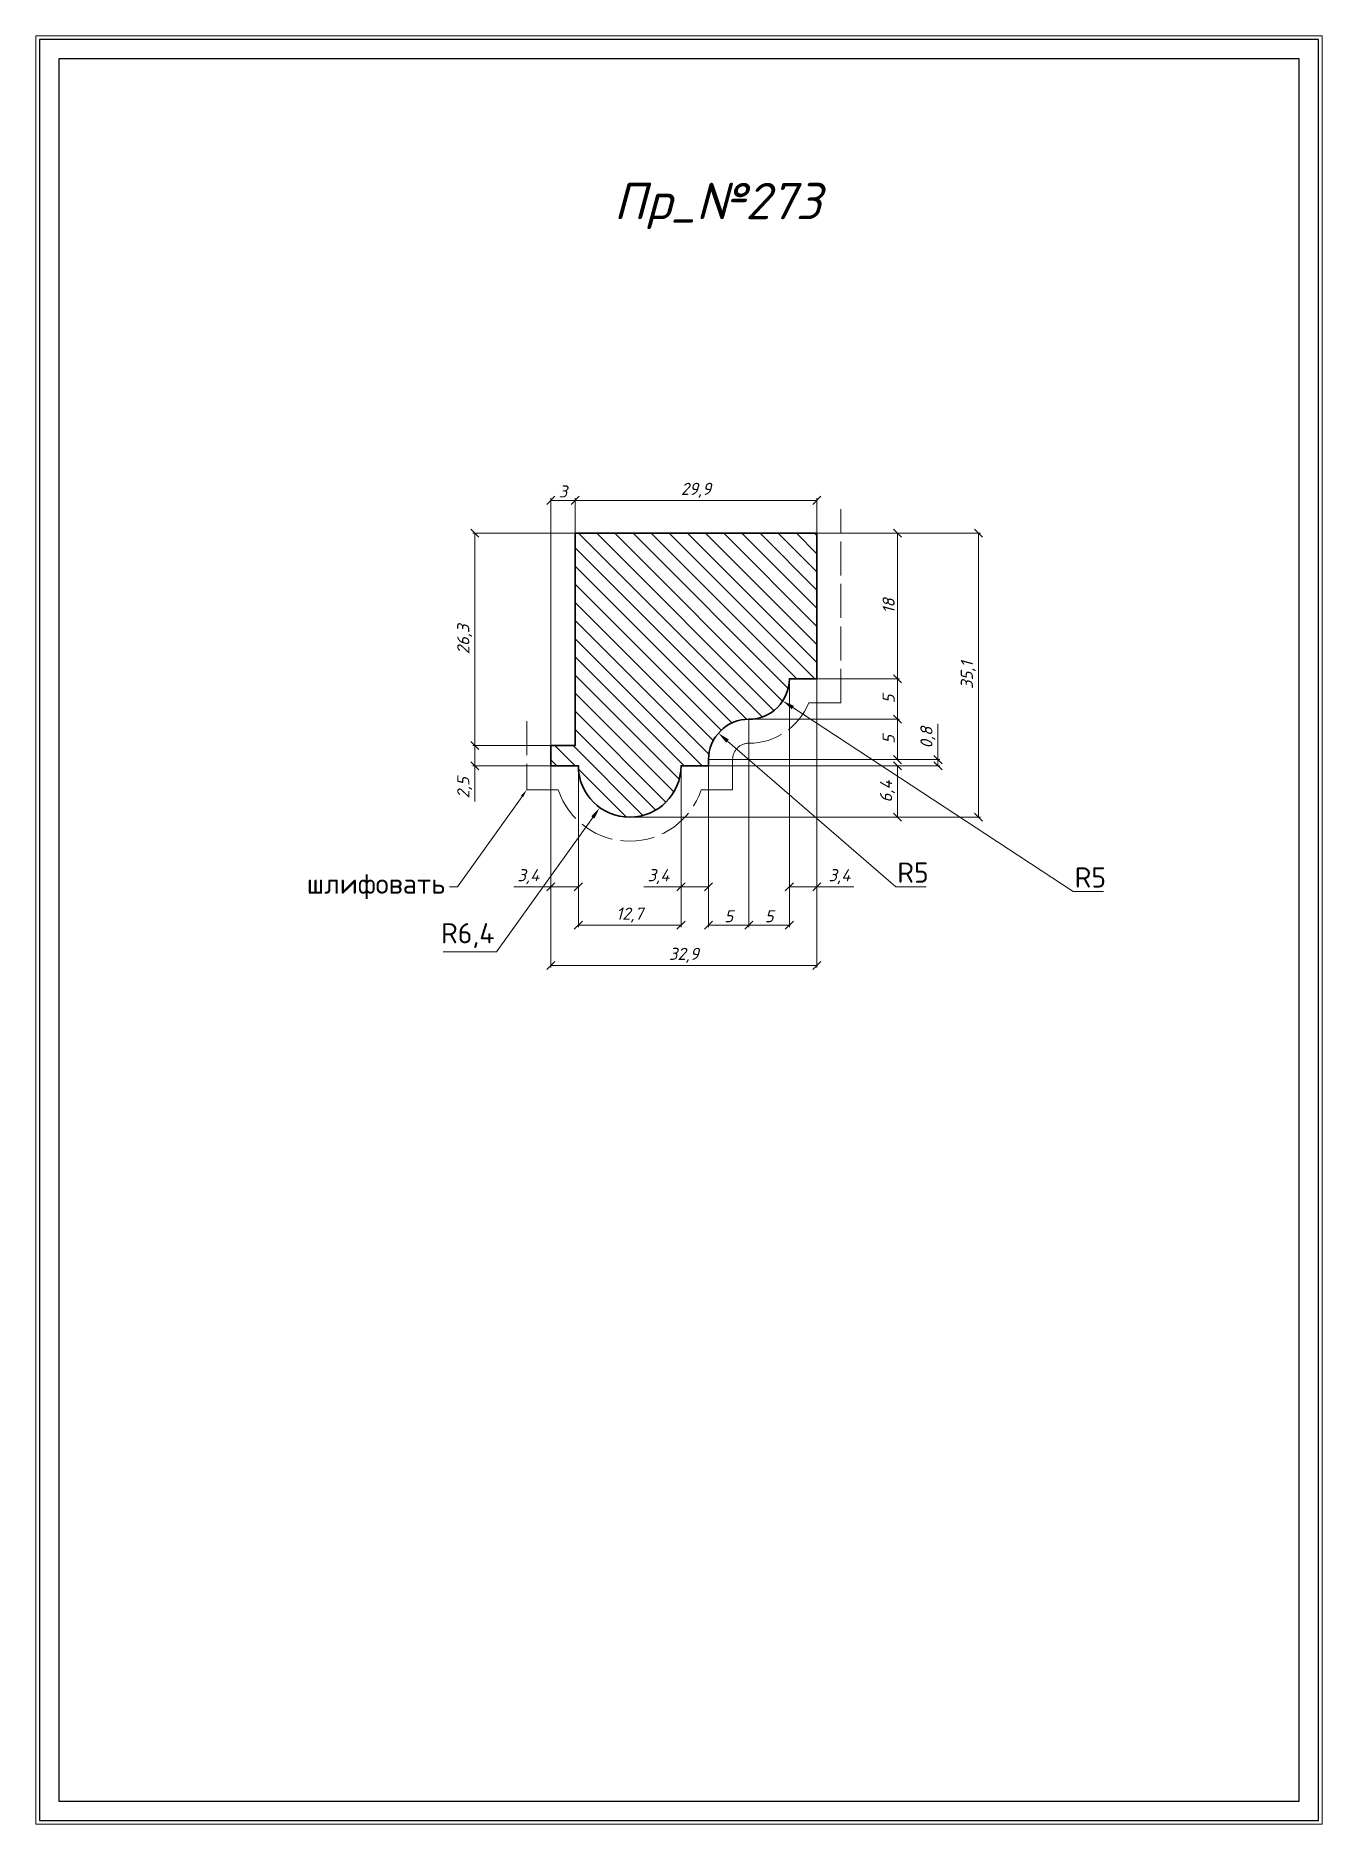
# Model space of a CAD drawing. Header units: millimetres. Extents: x 867 to 1026, y -3182 to -2961.
import ezdxf
from ezdxf import colors
from ezdxf.entities.mleader import LeaderData, LeaderLine
from ezdxf.math import Vec2, Vec3

# ---------------------------------------------------------------- set-up
doc = ezdxf.new("R2010")
doc.units = ezdxf.units.MM
doc.linetypes.add('ACAD_ISO02W100', pattern=[15, 12, -3])
doc.layers.get('0').update_dxf_attribs({"lineweight": 13})
for name, color, linetype, lineweight in [('Пр_№273', 1, 'Continuous', 35), ('служебный слой ЛИНИИ ПУНКТИРНЫЕ', 7, 'ACAD_ISO02W100', 13), ('служебный слой НАДПИСИ', 7, 'Continuous', 13), ('служебный слой РАЗМЕРЫ', 7, 'Continuous', 9), ('служебный слой ШТАМП', 7, 'Continuous', 30), ('служебный слой ШТРИХОВКА', 7, 'Continuous', 5)]:
    doc.layers.add(name, color=color, linetype=linetype, lineweight=lineweight)
doc.styles.add('ЕСКД', font='isocpeur.ttf', dxfattribs={"oblique": 15})
doc.styles.add('ЕСКД профили размеры', font='isocpeur.ttf')
doc.styles.add('ЕСКД профили текст', font='isocpeur.ttf')
doc.dimstyles.new('ЕСКД', dxfattribs={"dimtxt": 3.5, "dimasz": 2.5, "dimexe": 0.25, "dimexo": 0, "dimgap": 0.35, "dimtad": 1, "dimdec": 1, "dimzin": 9, "dimtxsty": 'ЕСКД', "dimblk": 'OBLIQUE', "dimcen": 0, "dimclrd": 256, "dimclre": 256, "dimclrt": 256, "dimadec": 1, "dimazin": 0, "dimtfac": 1, "dimtdec": 1, "dimtmove": 0, "dimatfit": 3, "dimldrblk": 'DOTSMALL', "dimfxl": 1, "dimlwd": -1, "dimlwe": -1, "dimarcsym": 0})
doc.dimstyles.new('ЕСКД профили$4', dxfattribs={"dimtxt": 1.5, "dimasz": 1, "dimexe": 0.3, "dimexo": 0, "dimgap": 0.35, "dimtad": 1, "dimtoh": 1, "dimdec": 1, "dimzin": 9, "dimtxsty": 'ЕСКД профили размеры', "dimblk": 'OBLIQUE', "dimcen": 0, "dimse1": 1, "dimclrd": 256, "dimclre": 256, "dimclrt": 256, "dimadec": 1, "dimazin": 0, "dimtfac": 1, "dimtdec": 1, "dimtofl": 0, "dimtmove": 0, "dimatfit": 3, "dimldrblk": 'DOTSMALL', "dimfxl": 1, "dimlwd": -1, "dimlwe": -1, "dimarcsym": 2})

# ---------------------------------------------------------------- blocks, each defined once
blk = doc.blocks.new('_OBLIQUE')
at = {"color": 0, "linetype": 'ByBlock'}
blk.add_line((-0.5, -0.5), (0.5, 0.5), dxfattribs=at)
blk = doc.blocks.new('*D22')
at = {"layer": 'Defpoints', "color": 0, "transparency": 16777216}
for p in [(930.6, -3051.38, -6217.22), (934, -3051.38, -6217.22), (930.6, -3066.34)]:
    blk.add_point(p, dxfattribs=at)
at = {"layer": 'служебный слой РАЗМЕРЫ', "transparency": 16777216}
for p, q in [((930.6, -3051.38), (930.6, -3066.59)), ((934, -3051.38), (934, -3066.59)), ((930.6, -3066.34), (926.02, -3066.34)), ((934, -3066.34), (930.6, -3066.34))]:
    blk.add_line(p, q, dxfattribs=at)
at = {"layer": 'служебный слой РАЗМЕРЫ', "transparency": 16777216, "rotation": 180}
blk.add_blockref('_OBLIQUE', (930.6, -3066.34), dxfattribs=at)
at = {"layer": 'служебный слой РАЗМЕРЫ', "transparency": 16777216}
blk.add_blockref('_OBLIQUE', (934, -3066.34), dxfattribs=at)
at = {"layer": 'служебный слой РАЗМЕРЫ', "transparency": 16777216, "insert": (927.81, -3065.09), "char_height": 1.5, "attachment_point": 5, "style": 'ЕСКД'}
blk.add_mtext('3,4', dxfattribs=at)
blk = doc.blocks.new('_DotSmall')
at = {"color": 0, "linetype": 'ByBlock', "lineweight": -3, "const_width": 0.5}
blk.add_lwpolyline([(-0.0625, 0, 1), (0.0625, 0, 1)], format="xyb", close=True, dxfattribs=at)
blk = doc.blocks.new('*D19')
at = {"layer": 'Defpoints', "color": 0, "transparency": 16777216}
for p in [(955.1, -3040.62, -6217.22), (959.28, -3043.36, -6217.22)]:
    blk.add_point(p, dxfattribs=at)
at = {"layer": 'служебный слой РАЗМЕРЫ', "transparency": 16777216}
for p, q in [((995.21, -3066.94), (960.53, -3044.18)), ((998.96, -3066.94), (995.21, -3066.94))]:
    blk.add_line(p, q, dxfattribs=at)
blk.add_solid([(960.67, -3043.97), (960.4, -3044.39), (959.28, -3043.36)], dxfattribs=at)
at = {"layer": 'служебный слой РАЗМЕРЫ', "lineweight": 5, "transparency": 16777216, "insert": (997.33, -3065.19), "char_height": 2.5, "attachment_point": 5, "style": 'ЕСКД профили размеры'}
blk.add_mtext('R5', dxfattribs=at)
blk = doc.blocks.new('*D21')
at = {"layer": 'Defpoints', "color": 0, "transparency": 16777216}
for p in [(955.1, -3050.62, -6217.22), (958.88, -3053.89, -6217.22)]:
    blk.add_point(p, dxfattribs=at)
at = {"layer": 'служебный слой РАЗМЕРЫ', "transparency": 16777216}
for p, q in [((973.27, -3066.34), (952.45, -3048.33)), ((977.02, -3066.34), (973.27, -3066.34))]:
    blk.add_line(p, q, dxfattribs=at)
blk.add_solid([(952.62, -3048.14), (952.29, -3048.52), (951.32, -3047.34)], dxfattribs=at)
at = {"layer": 'служебный слой РАЗМЕРЫ', "lineweight": 5, "transparency": 16777216, "insert": (975.39, -3064.59), "char_height": 2.5, "attachment_point": 5, "style": 'ЕСКД профили размеры'}
blk.add_mtext('R5', dxfattribs=at)
blk = doc.blocks.new('*D20')
at = {"layer": 'Defpoints', "color": 0, "transparency": 16777216}
for p in [(940.35, -3051.38, -6217.22), (936.65, -3056.55, -6217.22)]:
    blk.add_point(p, dxfattribs=at)
at = {"layer": 'служебный слой РАЗМЕРЫ', "transparency": 16777216}
for p, q in [((923.88, -3074.38), (935.78, -3057.77)), ((917.26, -3074.38), (923.88, -3074.38))]:
    blk.add_line(p, q, dxfattribs=at)
blk.add_solid([(935.58, -3057.62), (935.98, -3057.91), (936.65, -3056.55)], dxfattribs=at)
at = {"layer": 'служебный слой РАЗМЕРЫ', "lineweight": 5, "transparency": 16777216, "insert": (920.32, -3072.38), "char_height": 2.5, "attachment_point": 5, "style": 'ЕСКД профили размеры'}
blk.add_mtext('R6,4', dxfattribs=at)
blk = doc.blocks.new('*D18')
at = {"layer": 'Defpoints', "color": 0, "transparency": 16777216}
for p in [(930.6, -3018.55), (933.6, -3022.62, -6217.22), (930.6, -3048.88)]:
    blk.add_point(p, dxfattribs=at)
at = {"layer": 'служебный слой РАЗМЕРЫ', "transparency": 16777216}
for p, q in [((930.6, -3048.88), (930.6, -3018.3)), ((933.6, -3018.55), (930.6, -3018.55)), ((933.6, -3022.62), (933.6, -3018.3))]:
    blk.add_line(p, q, dxfattribs=at)
at = {"layer": 'служебный слой РАЗМЕРЫ', "transparency": 16777216, "rotation": 180}
blk.add_blockref('_OBLIQUE', (930.6, -3018.55), dxfattribs=at)
at = {"layer": 'служебный слой РАЗМЕРЫ', "transparency": 16777216}
blk.add_blockref('_OBLIQUE', (933.6, -3018.55), dxfattribs=at)
at = {"layer": 'служебный слой РАЗМЕРЫ', "transparency": 16777216, "insert": (932.1, -3017.45), "char_height": 1.5, "attachment_point": 5, "style": 'ЕСКД'}
blk.add_mtext('3', dxfattribs=at)
blk = doc.blocks.new('*D17')
at = {"layer": 'Defpoints', "color": 0, "transparency": 16777216}
for p in [(963.5, -3018.55), (933.6, -3022.62, -6217.22), (963.5, -3022.62, -6217.22)]:
    blk.add_point(p, dxfattribs=at)
at = {"layer": 'служебный слой РАЗМЕРЫ', "transparency": 16777216}
for p, q in [((933.6, -3022.62), (933.6, -3018.3)), ((933.6, -3018.55), (963.5, -3018.55)), ((963.5, -3022.62), (963.5, -3018.3))]:
    blk.add_line(p, q, dxfattribs=at)
at = {"layer": 'служебный слой РАЗМЕРЫ', "transparency": 16777216, "rotation": 180}
blk.add_blockref('_OBLIQUE', (933.6, -3018.55), dxfattribs=at)
at = {"layer": 'служебный слой РАЗМЕРЫ', "transparency": 16777216}
blk.add_blockref('_OBLIQUE', (963.5, -3018.55), dxfattribs=at)
at = {"layer": 'служебный слой РАЗМЕРЫ', "transparency": 16777216, "insert": (948.55, -3017.3), "char_height": 1.5, "attachment_point": 5, "style": 'ЕСКД'}
blk.add_mtext('29,9', dxfattribs=at)
blk = doc.blocks.new('*D16')
at = {"layer": 'Defpoints', "color": 0, "transparency": 16777216}
for p in [(930.6, -3048.88), (921.19, -3051.38), (930.6, -3051.38)]:
    blk.add_point(p, dxfattribs=at)
at = {"layer": 'служебный слой РАЗМЕРЫ', "transparency": 16777216}
for p, q in [((930.6, -3048.88), (920.94, -3048.88)), ((921.19, -3048.88), (921.19, -3051.38)), ((930.6, -3051.38), (920.94, -3051.38)), ((921.19, -3051.38), (921.19, -3055.81))]:
    blk.add_line(p, q, dxfattribs=at)
for p, rotation in [((921.19, -3048.88), 90), ((921.19, -3051.38), 270)]:
    blk.add_blockref('_OBLIQUE', p, dxfattribs=dict(at, rotation=rotation))
at = {"layer": 'служебный слой РАЗМЕРЫ', "transparency": 16777216, "insert": (919.94, -3054.1), "char_height": 1.5, "attachment_point": 5, "rotation": 90, "style": 'ЕСКД'}
blk.add_mtext('2,5', dxfattribs=at)
blk = doc.blocks.new('*D15')
at = {"layer": 'Defpoints', "color": 0, "transparency": 16777216}
for p in [(933.6, -3022.62, -6217.22), (921.19, -3048.88), (930.6, -3048.88, -6217.22)]:
    blk.add_point(p, dxfattribs=at)
at = {"layer": 'служебный слой РАЗМЕРЫ', "transparency": 16777216}
for p, q in [((933.6, -3022.62), (920.94, -3022.62)), ((921.19, -3022.62), (921.19, -3048.88)), ((930.6, -3048.88), (920.94, -3048.88))]:
    blk.add_line(p, q, dxfattribs=at)
for p, rotation in [((921.19, -3022.62), 90), ((921.19, -3048.88), 270)]:
    blk.add_blockref('_OBLIQUE', p, dxfattribs=dict(at, rotation=rotation))
at = {"layer": 'служебный слой РАЗМЕРЫ', "transparency": 16777216, "insert": (919.94, -3035.75), "char_height": 1.5, "attachment_point": 5, "rotation": 90, "style": 'ЕСКД'}
blk.add_mtext('26,3', dxfattribs=at)
blk = doc.blocks.new('*D14')
at = {"layer": 'Defpoints', "color": 0, "transparency": 16777216}
for p in [(963.5, -3040.62, -6217.22), (930.6, -3051.38, -6217.22), (963.5, -3076.07)]:
    blk.add_point(p, dxfattribs=at)
at = {"layer": 'служебный слой РАЗМЕРЫ', "transparency": 16777216}
for p, q in [((963.5, -3040.62), (963.5, -3076.32)), ((930.6, -3051.38), (930.6, -3076.32)), ((930.6, -3076.07), (963.5, -3076.07))]:
    blk.add_line(p, q, dxfattribs=at)
at = {"layer": 'служебный слой РАЗМЕРЫ', "transparency": 16777216, "rotation": 180}
blk.add_blockref('_OBLIQUE', (930.6, -3076.07), dxfattribs=at)
at = {"layer": 'служебный слой РАЗМЕРЫ', "transparency": 16777216}
blk.add_blockref('_OBLIQUE', (963.5, -3076.07), dxfattribs=at)
at = {"layer": 'служебный слой РАЗМЕРЫ', "transparency": 16777216, "insert": (947.05, -3074.82), "char_height": 1.5, "attachment_point": 5, "style": 'ЕСКД'}
blk.add_mtext('32,9', dxfattribs=at)
blk = doc.blocks.new('*D13')
at = {"layer": 'Defpoints', "color": 0, "transparency": 16777216}
for p in [(934, -3051.38, -6217.22), (946.7, -3051.38, -6217.22), (934, -3071.09)]:
    blk.add_point(p, dxfattribs=at)
at = {"layer": 'служебный слой РАЗМЕРЫ', "transparency": 16777216}
for p, q in [((934, -3051.38), (934, -3071.34)), ((946.7, -3051.38), (946.7, -3071.34)), ((946.7, -3071.09), (934, -3071.09))]:
    blk.add_line(p, q, dxfattribs=at)
at = {"layer": 'служебный слой РАЗМЕРЫ', "transparency": 16777216, "rotation": 180}
blk.add_blockref('_OBLIQUE', (934, -3071.09), dxfattribs=at)
at = {"layer": 'служебный слой РАЗМЕРЫ', "transparency": 16777216}
blk.add_blockref('_OBLIQUE', (946.7, -3071.09), dxfattribs=at)
at = {"layer": 'служебный слой РАЗМЕРЫ', "transparency": 16777216, "insert": (940.35, -3069.84), "char_height": 1.5, "attachment_point": 5, "style": 'ЕСКД'}
blk.add_mtext('12,7', dxfattribs=at)
blk = doc.blocks.new('*D12')
at = {"layer": 'Defpoints', "color": 0, "transparency": 16777216}
for p in [(946.7, -3051.38, -6217.22), (950.1, -3051.38, -6217.22), (946.7, -3066.34)]:
    blk.add_point(p, dxfattribs=at)
at = {"layer": 'служебный слой РАЗМЕРЫ', "transparency": 16777216}
for p, q in [((946.7, -3051.38), (946.7, -3066.59)), ((950.1, -3051.38), (950.1, -3066.59)), ((946.7, -3066.34), (942.12, -3066.34)), ((950.1, -3066.34), (946.7, -3066.34))]:
    blk.add_line(p, q, dxfattribs=at)
at = {"layer": 'служебный слой РАЗМЕРЫ', "transparency": 16777216, "rotation": 180}
blk.add_blockref('_OBLIQUE', (946.7, -3066.34), dxfattribs=at)
at = {"layer": 'служебный слой РАЗМЕРЫ', "transparency": 16777216}
blk.add_blockref('_OBLIQUE', (950.1, -3066.34), dxfattribs=at)
at = {"layer": 'служебный слой РАЗМЕРЫ', "transparency": 16777216, "insert": (943.91, -3065.09), "char_height": 1.5, "attachment_point": 5, "style": 'ЕСКД'}
blk.add_mtext('3,4', dxfattribs=at)
blk = doc.blocks.new('*D11')
at = {"layer": 'Defpoints', "color": 0, "transparency": 16777216}
for p in [(955.1, -3045.62, -6217.22), (950.1, -3051.38, -6217.22), (950.1, -3071.09)]:
    blk.add_point(p, dxfattribs=at)
at = {"layer": 'служебный слой РАЗМЕРЫ', "transparency": 16777216}
for p, q in [((955.1, -3045.62), (955.1, -3071.34)), ((950.1, -3051.38), (950.1, -3071.34)), ((955.1, -3071.09), (950.1, -3071.09))]:
    blk.add_line(p, q, dxfattribs=at)
at = {"layer": 'служебный слой РАЗМЕРЫ', "transparency": 16777216, "rotation": 180}
blk.add_blockref('_OBLIQUE', (950.1, -3071.09), dxfattribs=at)
at = {"layer": 'служебный слой РАЗМЕРЫ', "transparency": 16777216}
blk.add_blockref('_OBLIQUE', (955.1, -3071.09), dxfattribs=at)
at = {"layer": 'служебный слой РАЗМЕРЫ', "transparency": 16777216, "insert": (952.6, -3069.99), "char_height": 1.5, "attachment_point": 5, "style": 'ЕСКД'}
blk.add_mtext('5', dxfattribs=at)
blk = doc.blocks.new('*D10')
at = {"layer": 'Defpoints', "color": 0, "transparency": 16777216}
for p in [(960.1, -3040.62, -6217.22), (955.1, -3045.62, -6217.22), (955.1, -3071.09)]:
    blk.add_point(p, dxfattribs=at)
at = {"layer": 'служебный слой РАЗМЕРЫ', "transparency": 16777216}
for p, q in [((960.1, -3040.62), (960.1, -3071.34)), ((955.1, -3045.62), (955.1, -3071.34)), ((960.1, -3071.09), (955.1, -3071.09))]:
    blk.add_line(p, q, dxfattribs=at)
at = {"layer": 'служебный слой РАЗМЕРЫ', "transparency": 16777216, "rotation": 180}
blk.add_blockref('_OBLIQUE', (955.1, -3071.09), dxfattribs=at)
at = {"layer": 'служебный слой РАЗМЕРЫ', "transparency": 16777216}
blk.add_blockref('_OBLIQUE', (960.1, -3071.09), dxfattribs=at)
at = {"layer": 'служебный слой РАЗМЕРЫ', "transparency": 16777216, "insert": (957.6, -3069.99), "char_height": 1.5, "attachment_point": 5, "style": 'ЕСКД'}
blk.add_mtext('5', dxfattribs=at)
blk = doc.blocks.new('*D9')
at = {"layer": 'Defpoints', "color": 0, "transparency": 16777216}
for p in [(960.1, -3040.62, -6217.22), (963.5, -3040.62, -6217.22), (963.5, -3066.34)]:
    blk.add_point(p, dxfattribs=at)
at = {"layer": 'служебный слой РАЗМЕРЫ', "transparency": 16777216}
for p, q in [((960.1, -3040.62), (960.1, -3066.59)), ((963.5, -3040.62), (963.5, -3066.59)), ((960.1, -3066.34), (963.5, -3066.34)), ((963.5, -3066.34), (968.08, -3066.34))]:
    blk.add_line(p, q, dxfattribs=at)
at = {"layer": 'служебный слой РАЗМЕРЫ', "transparency": 16777216, "rotation": 180}
blk.add_blockref('_OBLIQUE', (960.1, -3066.34), dxfattribs=at)
at = {"layer": 'служебный слой РАЗМЕРЫ', "transparency": 16777216}
blk.add_blockref('_OBLIQUE', (963.5, -3066.34), dxfattribs=at)
at = {"layer": 'служебный слой РАЗМЕРЫ', "transparency": 16777216, "insert": (966.29, -3065.09), "char_height": 1.5, "attachment_point": 5, "style": 'ЕСКД'}
blk.add_mtext('3,4', dxfattribs=at)
blk = doc.blocks.new('*D8')
at = {"layer": 'Defpoints', "color": 0, "transparency": 16777216}
for p in [(963.5, -3022.62), (983.48, -3022.62), (940.35, -3057.73, -6217.22)]:
    blk.add_point(p, dxfattribs=at)
at = {"layer": 'служебный слой РАЗМЕРЫ', "transparency": 16777216}
for p, q in [((963.5, -3022.62), (983.73, -3022.62)), ((983.48, -3057.73), (983.48, -3022.62)), ((940.35, -3057.73), (983.73, -3057.73))]:
    blk.add_line(p, q, dxfattribs=at)
for p, rotation in [((983.48, -3022.62), 90), ((983.48, -3057.73), 270)]:
    blk.add_blockref('_OBLIQUE', p, dxfattribs=dict(at, rotation=rotation))
at = {"layer": 'служебный слой РАЗМЕРЫ', "transparency": 16777216, "insert": (982.23, -3040.18), "char_height": 1.5, "attachment_point": 5, "rotation": 90, "style": 'ЕСКД'}
blk.add_mtext('35,1', dxfattribs=at)
blk = doc.blocks.new('*D7')
at = {"layer": 'Defpoints', "color": 0, "transparency": 16777216}
for p in [(950.1, -3051.38, -6217.22), (940.35, -3057.73, -6217.22), (973.48, -3057.73)]:
    blk.add_point(p, dxfattribs=at)
at = {"layer": 'служебный слой РАЗМЕРЫ', "transparency": 16777216}
for p, q in [((950.1, -3051.38), (973.73, -3051.38)), ((973.48, -3051.38), (973.48, -3057.73)), ((940.35, -3057.73), (973.73, -3057.73))]:
    blk.add_line(p, q, dxfattribs=at)
for p, rotation in [((973.48, -3051.38), 90), ((973.48, -3057.73), 270)]:
    blk.add_blockref('_OBLIQUE', p, dxfattribs=dict(at, rotation=rotation))
at = {"layer": 'служебный слой РАЗМЕРЫ', "transparency": 16777216, "insert": (972.23, -3054.56), "char_height": 1.5, "attachment_point": 5, "rotation": 90, "style": 'ЕСКД'}
blk.add_mtext('6,4', dxfattribs=at)
blk = doc.blocks.new('*D6')
at = {"layer": 'Defpoints', "color": 0, "transparency": 16777216}
for p in [(950.1, -3050.62, -6217.22), (950.1, -3051.38, -6217.22), (978.48, -3050.62)]:
    blk.add_point(p, dxfattribs=at)
at = {"layer": 'служебный слой РАЗМЕРЫ', "transparency": 16777216}
for p, q in [((978.48, -3050.62), (978.48, -3046.19)), ((950.1, -3050.62), (978.73, -3050.62)), ((950.1, -3051.38), (978.73, -3051.38)), ((978.48, -3051.38), (978.48, -3050.62))]:
    blk.add_line(p, q, dxfattribs=at)
for p, rotation in [((978.48, -3050.62), 90), ((978.48, -3051.38), 270)]:
    blk.add_blockref('_OBLIQUE', p, dxfattribs=dict(at, rotation=rotation))
at = {"layer": 'служебный слой РАЗМЕРЫ', "transparency": 16777216, "insert": (977.23, -3047.9), "char_height": 1.5, "attachment_point": 5, "rotation": 90, "style": 'ЕСКД'}
blk.add_mtext('0,8', dxfattribs=at)
blk = doc.blocks.new('*D5')
at = {"layer": 'Defpoints', "color": 0, "transparency": 16777216}
for p in [(955.1, -3045.62, -6217.22), (950.1, -3050.62, -6217.22), (973.48, -3050.62)]:
    blk.add_point(p, dxfattribs=at)
at = {"layer": 'служебный слой РАЗМЕРЫ', "transparency": 16777216}
for p, q in [((955.1, -3045.62), (973.73, -3045.62)), ((973.48, -3045.62), (973.48, -3050.62)), ((950.1, -3050.62), (973.73, -3050.62))]:
    blk.add_line(p, q, dxfattribs=at)
for p, rotation in [((973.48, -3045.62), 90), ((973.48, -3050.62), 270)]:
    blk.add_blockref('_OBLIQUE', p, dxfattribs=dict(at, rotation=rotation))
at = {"layer": 'служебный слой РАЗМЕРЫ', "transparency": 16777216, "insert": (972.38, -3048.12), "char_height": 1.5, "attachment_point": 5, "rotation": 90, "style": 'ЕСКД'}
blk.add_mtext('5', dxfattribs=at)
blk = doc.blocks.new('*D4')
at = {"layer": 'Defpoints', "color": 0, "transparency": 16777216}
for p in [(963.5, -3040.62, -6217.22), (955.1, -3045.62, -6217.22), (973.48, -3045.62)]:
    blk.add_point(p, dxfattribs=at)
at = {"layer": 'служебный слой РАЗМЕРЫ', "transparency": 16777216}
for p, q in [((963.5, -3040.62), (973.73, -3040.62)), ((973.48, -3040.62), (973.48, -3045.62)), ((955.1, -3045.62), (973.73, -3045.62))]:
    blk.add_line(p, q, dxfattribs=at)
for p, rotation in [((973.48, -3040.62), 90), ((973.48, -3045.62), 270)]:
    blk.add_blockref('_OBLIQUE', p, dxfattribs=dict(at, rotation=rotation))
at = {"layer": 'служебный слой РАЗМЕРЫ', "transparency": 16777216, "insert": (972.38, -3043.12), "char_height": 1.5, "attachment_point": 5, "rotation": 90, "style": 'ЕСКД'}
blk.add_mtext('5', dxfattribs=at)
blk = doc.blocks.new('*D3')
at = {"layer": 'Defpoints', "color": 0, "transparency": 16777216}
for p in [(963.5, -3022.62, -6217.22), (963.5, -3040.62, -6217.22), (973.48, -3040.62)]:
    blk.add_point(p, dxfattribs=at)
at = {"layer": 'служебный слой РАЗМЕРЫ', "transparency": 16777216}
for p, q in [((963.5, -3022.62), (973.73, -3022.62)), ((973.48, -3022.62), (973.48, -3040.62)), ((963.5, -3040.62), (973.73, -3040.62))]:
    blk.add_line(p, q, dxfattribs=at)
for p, rotation in [((973.48, -3022.62), 90), ((973.48, -3040.62), 270)]:
    blk.add_blockref('_OBLIQUE', p, dxfattribs=dict(at, rotation=rotation))
at = {"layer": 'служебный слой РАЗМЕРЫ', "transparency": 16777216, "insert": (972.38, -3031.62), "char_height": 1.5, "attachment_point": 5, "rotation": 90, "style": 'ЕСКД'}
blk.add_mtext('18', dxfattribs=at)

msp = doc.modelspace()

# ---------------------------------------------------------------- hatches: boundary and pattern name
at = {"layer": 'служебный слой ШТРИХОВКА'}
h = msp.add_hatch(dxfattribs=at)
h.set_pattern_fill('ANSI31', color=256, scale=0.5, angle=90, style=0)
h.set_pattern_definition([(135, (-4.1564, 7.9593), (-1.122532, -1.122532), [])])
h.paths.add_polyline_path([(963.5, -3022.62), (933.6, -3022.62), (933.6, -3048.88), (930.6, -3048.88), (930.6, -3051.38), (934, -3051.38, 1), (946.7, -3051.38), (950.1, -3051.38), (950.1, -3050.62, -0.414214), (955.1, -3045.62, 0.414214), (960.1, -3040.62), (963.5, -3040.62)])

# ---------------------------------------------------------------- linework, layer by layer
at = {"layer": 'Пр_№273', "elevation": -6217.22}
msp.add_lwpolyline([(963.5, -3022.62), (933.6, -3022.62), (933.6, -3048.88), (930.6, -3048.88), (930.6, -3051.38), (934, -3051.38, 1), (946.7, -3051.38), (950.1, -3051.38), (950.1, -3050.62, -0.414214), (955.1, -3045.62, 0.414214), (960.1, -3040.62), (963.5, -3040.62)], format="xyb", close=True, dxfattribs=at)
at = {"layer": 'служебный слой ЛИНИИ ПУНКТИРНЫЕ', "ltscale": 0.35, "elevation": -6217.22}
msp.add_lwpolyline([(927.62, -3045.88), (927.62, -3054.36), (931.51, -3054.36, 0.718409), (949.19, -3054.36), (953.08, -3054.36), (953.08, -3050.62, -0.414214), (955.1, -3048.59, 0.306151), (962.5, -3043.59), (966.48, -3043.59), (966.48, -3019.62)], format="xyb", dxfattribs=at)
at = {"layer": 'служебный слой ШТАМП', "color": 6, "lineweight": 5, "ltscale": 100}
msp.add_lwpolyline([(1026.01, -2961.09), (866.89, -2961.09), (866.89, -3182.3), (1026.01, -3182.3)], close=True, dxfattribs=at)
at = {"layer": 'служебный слой ШТАМП', "ltscale": 100}
for points in [[(1025.55, -2961.54), (867.35, -2961.54), (867.35, -3181.84), (1025.55, -3181.84)], [(1023.15, -2963.94), (869.75, -2963.94), (869.75, -3179.44), (1023.15, -3179.44)]]:
    msp.add_lwpolyline(points, close=True, dxfattribs=at)

# ---------------------------------------------------------------- texts
at = {"layer": 'служебный слой НАДПИСИ', "style": 'ЕСКД', "oblique": 15}
msp.add_text('Пр_№273', height=4.5, dxfattribs=at).set_placement((938.38, -2983.78))

# ---------------------------------------------------------------- dimensions: what is measured, and where the dimension line sits
at = {"layer": 'служебный слой РАЗМЕРЫ'}
for base, p1, p2, picture, middle in [((930.6, -3018.55), (933.6, -3022.62, -6217.22), (930.6, -3048.88), '*D18', (932.1, -3017.45)), ((963.5, -3076.07), (930.6, -3051.38, -6217.22), (963.5, -3040.62, -6217.22), '*D14', (947.05, -3074.82)), ((955.1, -3071.09), (960.1, -3040.62, -6217.22), (955.1, -3045.62, -6217.22), '*D10', (957.6, -3069.99)), ((963.5, -3066.34), (960.1, -3040.62, -6217.22), (963.5, -3040.62, -6217.22), '*D9', (966.29, -3065.09)), ((950.1, -3071.09), (955.1, -3045.62, -6217.22), (950.1, -3051.38, -6217.22), '*D11', (952.6, -3069.99)), ((934, -3071.09), (946.7, -3051.38, -6217.22), (934, -3051.38, -6217.22), '*D13', (940.35, -3069.84)), ((946.7, -3066.34), (950.1, -3051.38, -6217.22), (946.7, -3051.38, -6217.22), '*D12', (943.91, -3065.09))]:
    dim = msp.add_linear_dim(base=base, p1=p1, p2=p2, dimstyle='ЕСКД', override={"dimtxt": 1.5, "dimasz": 1}, dxfattribs=at)
    dim.commit()
    dim.dimension.update_dxf_attribs({"geometry": picture, "text_midpoint": middle})
for base, p1, p2, angle, picture, middle in [((963.5, -3018.55), (933.6, -3022.62, -6217.22), (963.5, -3022.62, -6217.22), 180, '*D17', (948.55, -3017.3)), ((921.19, -3048.88), (933.6, -3022.62, -6217.22), (930.6, -3048.88, -6217.22), 270, '*D15', (919.94, -3035.75)), ((983.48, -3022.62), (940.35, -3057.73, -6217.22), (963.5, -3022.62), 90, '*D8', (982.23, -3040.18)), ((973.48, -3040.62), (963.5, -3022.62, -6217.22), (963.5, -3040.62, -6217.22), 90, '*D3', (972.38, -3031.62)), ((973.48, -3045.62), (963.5, -3040.62, -6217.22), (955.1, -3045.62, -6217.22), 90, '*D4', (972.38, -3043.12)), ((973.48, -3050.62), (955.1, -3045.62, -6217.22), (950.1, -3050.62, -6217.22), 90, '*D5', (972.38, -3048.12)), ((978.48, -3050.62), (950.1, -3051.38, -6217.22), (950.1, -3050.62, -6217.22), 90, '*D6', (977.23, -3047.9)), ((921.19, -3051.38), (930.6, -3048.88), (930.6, -3051.38), 90, '*D16', (919.94, -3054.1)), ((930.6, -3066.34), (934, -3051.38, -6217.22), (930.6, -3051.38, -6217.22), 180, '*D22', (927.81, -3065.09)), ((973.47879855, -3057.73489318), (950.09861683, -3051.38489318, -6217.21703731), (940.34861683, -3057.73489318, -6217.21703731), 90, '*D7', (972.22879855, -3054.55989318))]:
    dim = msp.add_linear_dim(base=base, p1=p1, p2=p2, angle=angle, dimstyle='ЕСКД', override={"dimtxt": 1.5, "dimasz": 1}, dxfattribs=at)
    dim.commit()
    dim.dimension.update_dxf_attribs({"geometry": picture, "text_midpoint": middle})
at = {"layer": 'служебный слой РАЗМЕРЫ', "lineweight": 5}
for center, mpoint, picture, middle in [((955.1, -3040.62, -6217.22), (959.28, -3043.36, -6217.22), '*D19', (997.33, -3066.94)), ((955.1, -3050.62, -6217.22), (958.88, -3053.89, -6217.22), '*D21', (975.39, -3066.34)), ((940.35, -3051.38, -6217.22), (936.65, -3056.55, -6217.22), '*D20', (920.32, -3074.38))]:
    dim = msp.add_radius_dim(center=center, mpoint=mpoint, dimstyle='ЕСКД профили$4', override={"dimtxt": 2.5, "dimasz": 1.5, "dimgap": 0.5, "dimsah": 1}, dxfattribs=at)
    dim.commit()
    dim.dimension.update_dxf_attribs({"geometry": picture, "text_midpoint": middle, "dimtype": 132})

# ---------------------------------------------------------------- leaders
at = {"layer": 'служебный слой РАЗМЕРЫ'}
ml = msp.add_multileader_mtext('Standard', dxfattribs=at)
ml.set_content('\\A1;шлифовать', color=256, style='ЕСКД профили текст')
ml.set_leader_properties(color=256, linetype='ByLayer', lineweight=-1)
ml.build(insert=Vec2(0, 0))
ml.multileader.update_dxf_attribs({"dogleg_length": 1, "arrow_head_size": 1})
ctx = ml.context
ctx.base_point, ctx.char_height, ctx.arrow_head_size, ctx.landing_gap_size, ctx.plane_origin = Vec3(900.05, -3066.34), 2.5, 1, 0.5, Vec3(828.1, -2961.68)
ctx.text_align_type = 2
notes = []
notes.append((ctx, [(0, (1, 1, 0), (919.05, -3066.34), (-1, 0), 1, [(0, [(927.62, -3054.36)], 0, [])])]))
ctx.mtext.insert, ctx.mtext.alignment, ctx.mtext.flow_direction = Vec3(917.55, -3064.71), 3, 5
for ctx, leaders in notes:
    for number, flags, end, landing, length, lines in leaders:
        leader = LeaderData()
        leader.index, (leader.has_last_leader_line, leader.has_dogleg_vector, leader.attachment_direction) = number, flags
        leader.last_leader_point, leader.dogleg_vector, leader.dogleg_length = Vec3(end), Vec3(landing), length
        for number, points, colour, breaks in lines:
            line = LeaderLine()
            line.index, line.vertices, line.color, line.breaks = number, Vec3.list(points), colors.encode_raw_color(colour), breaks
            leader.lines.append(line)
        ctx.leaders.append(leader)

doc.saveas('drawing.dxf')
